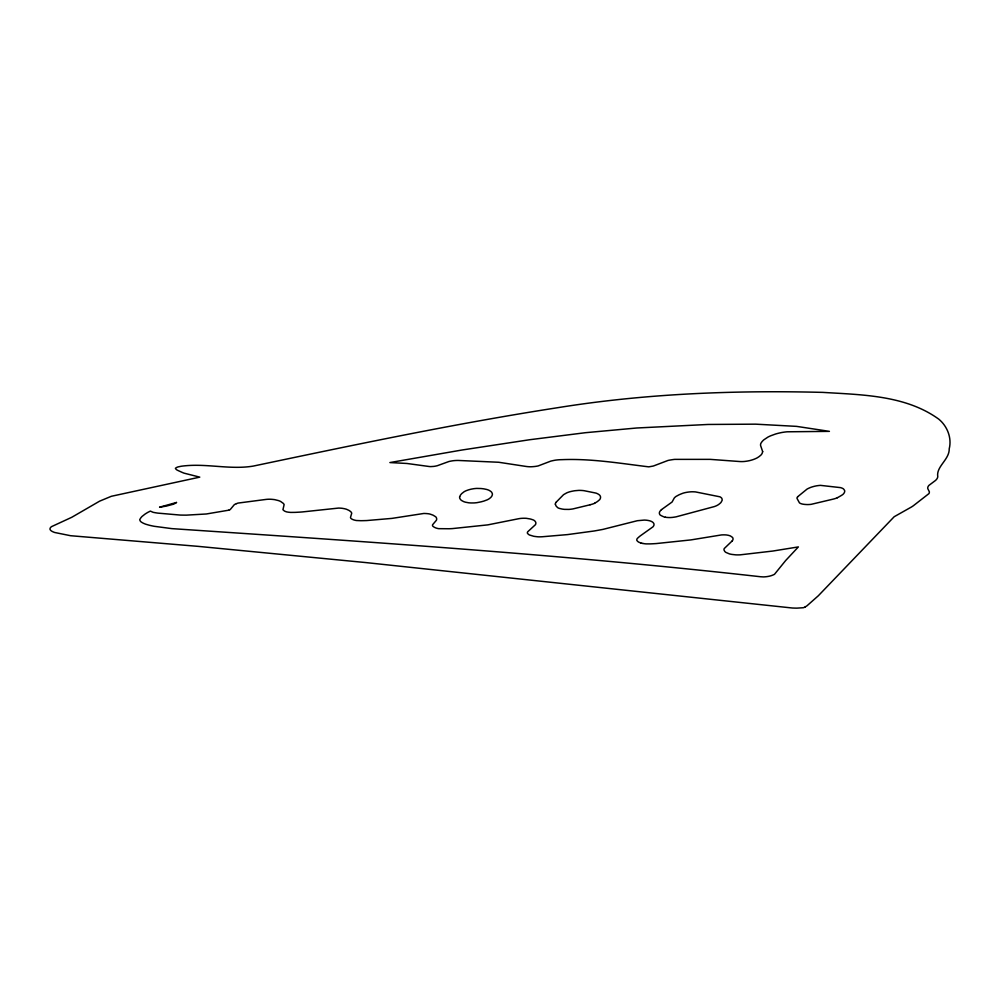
<?xml version="1.0" encoding="UTF-8"?>
<svg xmlns="http://www.w3.org/2000/svg" width="1000" height="1000" viewBox="0 0 1000 1000"><rect width="100%" height="100%" fill="white"/><g stroke="black" fill="none" stroke-linecap="round" stroke-linejoin="round"><path stroke-width="1.5" d="M797.575 496.95L797.675 496.825A12.962 5.162 -11.5 0 1 798.075 496.413L807.125 489.038A23.3 9.287 -11.7 0 1 809.85 487.75L810.487 487.488A7.375 2.963 -11.6 0 1 811.35 487.163L812.412 486.838A18.512 7.4 -11.6 0 1 814.825 486.188L816.587 485.825A21.587 8.612 -11.6 0 1 820.438 485.363L840.512 487.625A17 6.75 -11.8 0 1 842.962 488.587L843.1 488.663A6.463 2.562 -11.9 0 1 843.462 488.925L843.925 489.462A32.925 13.088 -11.5 0 1 844.562 490.5L844.663 490.737A5.95 2.362 -11.9 0 1 844.725 491.037L844.7 491.4A19.55 7.775 -11.7 0 1 844.362 492.537A10.125 4.013 -11.8 0 1 844.212 492.825A16.938 6.725 -11.8 0 1 843.275 494.075L842.85 494.462A5.238 2.075 -11.9 0 1 842.362 494.837L841.2 495.562A61.962 25.213 -11.4 0 1 838.875 496.9L837.35 497.713M556.312 502.038L563.562 494.663L566.737 492.863A17.525 7.512 -7.8 0 1 569.375 491.9A7.612 3.287 -7.8 0 1 570.363 491.625L571.7 491.312A27.775 11.838 -7.8 0 1 574.788 490.737L578.812 490.387A20.337 8.7 -7.8 0 1 582.525 490.525L582.987 490.562A15.062 6.463 -7.8 0 1 584.362 490.75L595.638 493.025A9.988 4.275 -8 0 1 596.763 493.375L598.237 494.113A21.225 9.05 -7.9 0 1 599.875 495.4L600.35 496.262A22.65 9.675 -7.8 0 1 600.562 497.275L600.363 498.4A22.175 9.488 -7.9 0 1 599.663 499.663L597.463 501.525A50.188 21.775 -7.5 0 1 595.388 502.788L594.55 503.25M731.8 541.3L724.25 548.55A18.2 6.925 -10 0 0 723.988 549.925L724.725 551.375A38.562 14.712 -10.4 0 0 725.8 552.362L729.425 553.9A49.25 18.938 -10.4 0 0 731.862 554.412L735.812 554.862A26.85 10.25 -10.1 0 0 740.175 554.837L772.862 551.038L798.375 546.912L785.625 560.575L774.5 574.3A15.4 5.6 -10.1 0 1 773.525 574.775L772.5 575.212A14.138 5.138 -10.1 0 1 770.65 575.85L769.038 576.25A15.85 5.763 -10.2 0 1 766.888 576.625L765.975 576.737A15.838 5.763 -10.2 0 1 763.35 576.912L760.487 576.737C564.812 554.725 368.263 541.812 171.838 528.625L154.312 526.312A73.062 31.925 -0.6 0 1 149.525 525.3L145.85 524.25A34.487 14.737 -0.5 0 1 143.162 523.138L141.475 522.188A17.425 7.375 -0.4 0 1 140.363 521.188L139.688 519.763L140.7 518.025A55.587 23.45 -1 0 1 141.988 516.5L145.013 514.113A111.137 46.188 -1.9 0 1 147.75 512.413L150.363 511.1L153.112 512.312A40.338 17.625 -0.4 0 0 157.775 513.112L180.15 515.062A144.512 67.038 -0.3 0 0 186.4 515.138L206.312 513.987L228.65 510.2M661.488 509.625L672.087 502.013L674.275 498A19.613 8.137 -9.7 0 1 675.95 496.475L679.038 494.8A48.375 19.75 -9.9 0 1 681.688 493.7L682.738 493.3A5.5 2.3 -9.7 0 1 683.487 493.05L684.625 492.75A17.413 7.225 -9.7 0 1 687.288 492.225A10.213 4.263 -9.7 0 1 687.725 492.163A19.038 7.9 -9.7 0 1 690.625 491.838L691.65 491.788A21.463 8.888 -9.6 0 1 695.537 491.925L719.938 496.812A17.113 7.037 -9.9 0 1 721.513 497.975L721.625 498.1A7.175 2.95 -10.1 0 1 721.875 498.5L722.087 499.263A27.825 11.463 -9.7 0 1 722.138 500.363L720.987 502.45A33.688 13.95 -9.7 0 1 719.762 503.6L718.662 504.475A13.012 5.337 -10 0 1 716.15 505.875L714.8 506.413A7.075 2.9 -10 0 1 713.562 506.788L676.1 516.838A28.637 11.85 -9.4 0 1 672.288 517.413L670.375 517.55A16.8 6.9 -9.4 0 1 665.387 517.238M805.238 606.875L804.325 607.35A5.238 1.775 -10.2 0 1 803.35 607.725L796.888 608.138A106 37.6 -11.1 0 1 794.925 608.1L793.725 608.062A34.15 11.762 -10.4 0 1 792.237 608L365.675 562.562L198.162 546.362L70.588 535.712L54.737 532.5A16.225 6.688 1 0 1 51.988 531.312L51.413 530.962A15.525 6.4 1 0 1 50.487 530.163L50.012 529.288A15.225 6.262 1 0 1 50.125 528.325L50.3 527.925A15.462 6.35 1 0 1 51.475 526.663L71.725 517.312L99.612 501.163L111.35 496.287L199.775 477.137L183.888 473.113A138.112 66.737 -1.9 0 1 181.725 472.2L177.8 470.412A12.025 5.463 -0.4 0 1 176.125 469.363L175.4 468.288L176.55 467.512A11.938 5.4 -0.4 0 1 178.025 466.912L181.35 466.225A42.925 19.087 -0.7 0 1 185.575 465.75C208.188 463.65 230.987 469.825 253.275 466.087C354.162 444.888 455.112 423.612 557.025 407.8C644.837 393.6 734.025 390.125 822.837 392.388C862.062 394.812 905.688 395.188 938.8 419.175C947.3 426.213 951.963 437.9 949.225 448.787C949.513 459.613 936.1 466.475 937.763 476.525A20.25 7.875 -13 0 1 937.175 478.462L936.888 478.913A24.675 9.613 -13 0 1 935.5 480.462L928.925 485.387A16.137 6.162 -13.3 0 0 928.012 486.763A16.163 6.162 -13.3 0 0 927.812 488.675L929.312 491.712A8.062 3.075 -12.9 0 1 929.362 492.062A20.412 7.8 -12.7 0 1 928.975 493.575L913.35 505.75A53 20.463 -12.2 0 1 911.562 506.938L894.175 516.737L818.3 595.788L807.05 605.75A20.387 6.963 -10.1 0 1 805.238 606.875M236.112 503.825L235.95 503.888A19.45 8.413 -1.9 0 0 234.35 504.625L230.5 509.237A4.2 1.812 -1.5 0 1 228.688 510.238M590.1 504.775L572.913 508.925A21.137 9.05 -7.7 0 1 568.938 509.412L564.5 509.363A34.413 14.812 -7.9 0 1 562.137 509.062L559.15 508.35A18.65 7.963 -7.7 0 1 557.675 507.65L556.112 506.037A49.737 21.237 -8.3 0 1 555.55 504.7L555.4 504.188M665.387 517.238L664.725 517.112A5.15 2.1 -9.2 0 1 664.15 516.95L663.125 516.525A61.4 25.463 -10.1 0 1 661.338 515.688L660.45 515.2A5.162 2.112 -9.2 0 1 660.113 514.938L659.788 514.513A17.15 7.037 -9.4 0 1 659.412 513.475A9.988 4.1 -9.3 0 1 659.388 513.3A18.775 7.7 -9.4 0 1 659.55 512.075L659.887 511.413A23.1 9.45 -9.5 0 1 661.488 509.625M642.913 543.462L643.538 543.575A24.737 9.875 -8.9 0 0 646.038 543.888L650.263 543.888A117.263 49.288 -9.5 0 0 656.287 543.562L690.888 539.913L721.413 534.938A15.875 6.15 -9.8 0 1 726.525 534.975L728.288 535.288A37.438 14.412 -9.5 0 1 730.462 535.975L732.537 537.425A30.838 11.95 -9.5 0 1 733.012 538.488L732.975 539.65A16.113 6.25 -9.8 0 1 731.8 541.3M640.875 543.013L638.938 542.25A31.288 12.475 -9.1 0 1 637.737 541.45L636.888 540.513A12.112 4.812 -8.8 0 1 636.912 539.225L637.137 538.737A7.025 2.8 -8.7 0 1 637.537 538.25L639 536.925A102.312 39.312 -9.9 0 1 640.2 535.938L653.025 526.788A22.55 9.162 -8.6 0 0 653.863 525.375L653.975 524.938A18.413 7.475 -8.6 0 0 653.9 523.8L653.775 523.462A23.663 9.588 -8.6 0 0 652.962 522.425L652.288 521.9A23.625 9.562 -8.6 0 0 650.837 521.188L649.762 520.812A23.6 9.537 -8.6 0 0 647.725 520.388L646.575 520.225A18.837 7.625 -8.7 0 0 644.25 520.087L637.35 520.712L602.95 529.388A301.425 146.9 -7.8 0 1 594.075 531L567.5 534.6L542.6 536.725A21.212 8.787 -7.2 0 1 538.663 536.838L538.088 536.8A9.188 3.775 -7.1 0 1 537.263 536.737L536.525 536.65A49.575 20.8 -7.5 0 1 533.688 536.263L529.475 535A27.212 11.262 -7.3 0 1 528.3 534.212L527.438 533.25A8.4 3.462 -7 0 1 527.75 531.75L535.475 524.65A22.738 9.5 -6.6 0 0 535.862 523.212L535.85 522.788A18.738 7.825 -6.7 0 0 535.375 521.65A10.025 4.188 -6.9 0 0 535.262 521.487A17.125 7.15 -6.7 0 0 534.338 520.55L533.775 520.175A5.4 2.263 -6.9 0 0 533.288 519.95L532.487 519.663A47.562 19.6 -6.4 0 0 530.25 518.975L526.287 518.312A26.9 11.15 -6.7 0 0 523.337 518.263L523.062 518.275A10.987 4.6 -6.8 0 0 518.513 518.75L487.8 524.875L452.312 528.6A160.875 74.237 -5.8 0 1 449.075 528.75L438.663 528.663A16.962 7.188 -5.5 0 1 436.037 528.025L434.938 527.562A23.625 10.025 -5.6 0 1 433.625 526.8L432.925 526.275A6.925 2.925 -5.3 0 1 432.638 524.688L436.413 520.25A22.662 9.65 -4.9 0 0 436.688 518.85L436.413 517.775A22.637 9.625 -4.9 0 0 435.737 516.8L433.15 515.225A48.9 20.525 -4.6 0 0 430.887 514.388L429.963 514.087A5.525 2.362 -5.1 0 0 429.275 513.913L428.488 513.787A17.05 7.25 -5 0 0 425.588 513.525L424.688 513.488A16.113 6.863 -5 0 0 423.85 513.462L391.975 518.387L366.788 520.55A117.725 53.913 -4 0 1 360.913 520.7L356.35 520.513A15.95 6.875 -4 0 1 354.038 519.975L353.312 519.738A17.425 7.512 -4 0 1 351.975 519.125L351.325 518.75A8.25 3.538 -3.9 0 1 350.5 517.425L351.712 513.25A12.225 5.263 -3.5 0 0 350.775 511.725L350.375 511.388A34.125 14.6 -3.2 0 0 348.85 510.337L346.512 509.275A23.163 9.938 -3.4 0 0 344.462 508.713L342.137 508.3A22.15 9.5 -3.5 0 0 338.587 508.075L302.325 511.938A83.325 37.8 -2.5 0 1 299.75 512.125L296.975 512.275A92.863 42.35 -2.5 0 1 294.975 512.375L290.837 512.413A15.913 6.938 -2.7 0 1 288.238 512.163L287 511.962A4.688 2.025 -2.6 0 1 286.325 511.788L285.837 511.613A14.475 6.3 -2.7 0 1 284.438 511.025L282.938 509.725L284.125 504.613A28.15 12.212 -2 0 0 283.412 503.462L280.6 501.438A35.712 15.388 -2 0 0 278.575 500.613L274.7 499.65A29.775 12.85 -2.2 0 0 271.775 499.325L271.125 499.275A12.9 5.625 -2.2 0 0 266.038 499.425L238 503.088A18.625 8.062 -1.9 0 0 236.45 503.675M797.575 496.95A7.237 2.9 -11.4 0 0 797.025 498.425L799.362 502.7A7.05 2.8 -11.4 0 0 799.812 503.1L800.863 503.612A17.387 6.925 -11.5 0 0 802.938 504.175L804.262 504.363A27.088 10.825 -11.6 0 0 806.35 504.525L807.312 504.562A7.612 3.013 -11.4 0 0 807.85 504.562A16.375 6.513 -11.5 0 0 811.162 504.338L832.812 499.212A12.188 4.838 -11.8 0 0 837.4 497.738M555.325 504.188A10.613 4.525 -7.6 0 1 556.375 502.038M594.65 503.3A13.5 5.763 -8 0 1 590.075 504.738M642.862 543.45A24.737 9.875 -8.9 0 1 640.825 542.987M762.675 451.637L762.163 453.325A24.112 10.45 -10.9 0 1 761.137 454.875L759.338 456.425A29.825 12.988 -10.9 0 1 757.487 457.65L757.275 457.775A6.737 2.9 -11.1 0 1 756.7 458.1L755.987 458.438A20.013 8.675 -11 0 1 753.438 459.487L752.3 459.862A26.15 11.375 -11 0 1 749.6 460.625L747.887 460.975A26.175 11.387 -11.1 0 1 745.088 461.388L744.825 461.425A8 3.438 -11 0 1 744.163 461.488A15.475 6.688 -11 0 1 739.675 461.525L710.175 459.363L674.663 459.375A26.612 11.538 -9.7 0 0 671.513 459.812L670.713 459.938A21.738 9.45 -9.6 0 0 668.05 460.438L654.038 465.763A5.225 2.3 -9.3 0 1 653.1 466.075L649.35 466.75A27.138 11.725 -9.2 0 0 648.675 466.838C620.025 463.363 591.087 458.438 561.938 459.663A22.037 9.85 -7.6 0 0 555.913 460.087A11.35 5.1 -7.6 0 0 555 460.225L554.288 460.363A28.212 12.562 -7.6 0 0 550.75 461.138L538.175 465.925A19.975 9.113 -7.2 0 1 535.35 466.413L534.275 466.538A26.55 12.163 -7.2 0 1 531.3 466.75L531.025 466.763A7.713 3.5 -7.2 0 1 530.325 466.775A18.3 8.338 -7.2 0 1 526.025 466.438L498.688 462.262L458.175 460.45A18.8 8.537 -5.6 0 0 453.2 460.725L452.938 460.763A23.2 10.512 -5.7 0 0 448.95 461.5L437.425 465.675A14.663 6.763 -5.2 0 1 433.812 466.4L430.763 466.6A7.912 3.638 -5.2 0 1 429.125 466.5L406.925 463.475L389.888 462.562L461.85 450.037L529.612 439.738L585.45 432.7L636.688 428L708.1 424.462L755.675 424.162L796.562 426.375L829.412 431.362L787.113 431.8A28.763 12.412 -11.7 0 0 781.513 432.562L778.975 433.113A39.188 16.812 -11.7 0 0 775.688 433.975L770.688 435.788A44.05 18.863 -11.8 0 0 768.025 437.038L763.763 439.875A44.175 18.975 -12 0 0 762.025 441.637L760.837 443.4A20.062 8.713 -11.7 0 0 760.612 445.575L762.675 451.637M459.65 496.788L459.625 496.962A23.3 10.2 -6.1 0 0 459.75 498.275L460.513 499.538A28 12.287 -6.2 0 0 461.587 500.5L463.65 501.6A28.062 12.35 -6.2 0 0 465.562 502.212L468.562 502.775A28.112 12.387 -6.1 0 0 471.012 502.962L474.05 502.938A24.525 10.788 -6 0 0 477 502.65L480.913 501.875A50.087 22.35 -5.8 0 0 484.025 501.025L487.35 499.775A22.763 9.988 -5.9 0 0 489.3 498.663L490.688 497.55A27.212 11.938 -5.8 0 0 491.763 496.238L492.35 494.862A27.138 11.875 -5.8 0 0 492.3 493.562L491.688 492.275A27.062 11.812 -5.8 0 0 490.5 491.175L488.8 490.188A25.525 11.125 -5.9 0 0 486.688 489.462L483.85 488.862A43.238 18.65 -5.8 0 0 480.975 488.525L476.737 488.413A23.05 10.05 -6 0 0 473.837 488.688L471.238 489.15A26.938 11.725 -6.1 0 0 468.512 489.875L466.238 490.675A21.95 9.588 -6.1 0 0 464.162 491.7L461.75 493.575A49.138 21.337 -6.6 0 0 460.462 495.112L459.65 496.788M176.5 502.475L175.188 503.338A31.113 13.587 0 0 1 173.45 504.2L166.788 505.975A142.175 65.375 1.2 0 1 162.925 506.675L159.562 507.188L176.5 502.475"/></g></svg>
